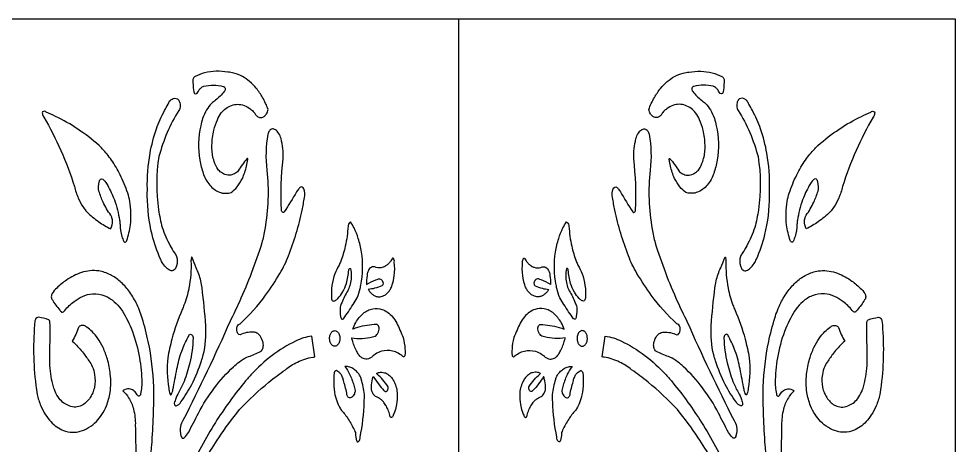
# Model space of a CAD drawing. Header units: millimetres. Extents: x 0 to 990, y 0 to 2000.
# Drawn here: x 368 to 990, y 1716 to 2000 of the extents above; entities that cross this region are included whole.
import ezdxf

# ---------------------------------------------------------------- set-up
doc = ezdxf.new("R2010")
doc.units = ezdxf.units.MM
doc.layers.add('Default', color=70, linetype='Continuous')

msp = doc.modelspace()

# ---------------------------------------------------------------- linework, layer by layer
at = {"layer": 'Default'}
msp.add_line((660, 2000), (660, 0), dxfattribs=at)
msp.add_lwpolyline([(330, 2000), (660, 2000), (990, 2000), (990, 0), (660, 0), (330, 0), (0, 0), (0, 2000)], close=True, dxfattribs=at)
for points in [[(519.98, 1906.86, 0.208498), (519.82, 1907.08, 0.36753), (519.51, 1906.96), (519.51, 1906.95, 0.04225), (513.71, 1898.81, -0.077258), (511.2, 1896.96, -0.114316), (507.77, 1896.02, -0.121112), (503.98, 1896.85, -0.08048), (501.15, 1898.91, -0.02575), (500.22, 1899.95, -0.060678), (497.74, 1905.11, -0.070555), (496.22, 1913.47, -0.020003), (496.23, 1916, -0.054357), (497.5, 1925.84, -0.047909), (499.89, 1932.85, -0.042366), (502.45, 1937.51, -0.056008), (505.46, 1940.31, -0.074251), (509.2, 1942.34, -0.173138), (517.53, 1942.4, -0.07718), (521.68, 1940.13, -0.016658), (522.6, 1939.37, -0.085142), (524.64, 1937.13, 0.041351), (525.38, 1936.03, 0.095634), (526.81, 1934.78, 0.154206), (528.89, 1934.26, 0.137398), (530.93, 1935.04, 0.089836), (532.44, 1936.73, 0.08027), (533.59, 1939.64, 0.041908), (529.88, 1947.63, 0.0439), (525.66, 1953.8, 0.04555), (521.28, 1958.28, 0.052164), (516.47, 1961.61, 0.065202), (510.8, 1963.85, 0.046837), (506.81, 1964.47, 0.114667), (491.39, 1963.96, 0.043944), (485.17, 1961.68, 0.128595), (484.21, 1960.87, 0.110984), (483.51, 1959.02, 0.122829), (483.73, 1956.61, 0.074859), (484.29, 1951.35, 0.01741), (484.6, 1950.29, 0.322106), (486.07, 1950.23, 0.071401), (486.47, 1950.58, -0.070492), (488.08, 1953.09, -0.077236), (489.84, 1954.62, -0.045111), (490.83, 1955.12, -0.119206), (503.63, 1955.05, -0.216725), (504.4, 1954.77, -0.130049), (504.91, 1953.84, -0.164031), (504.79, 1952.16, -0.123239), (504.37, 1951.55, -0.043617), (498.65, 1945.82, -0.021192), (495.91, 1943.7, 0.059081), (492.67, 1939.5, 0.053744), (490.02, 1933.64, 0.034691), (488.83, 1928.87, 0.098165), (488.15, 1905.98, 0.044379), (490.45, 1897.03, 0.008495), (491.01, 1895.51, 0.05004), (493.51, 1891.04, 0.052586), (496.24, 1887.86, 0.062146), (499.32, 1885.55, 0.080769), (503.07, 1884.13, 0.128398), (508.98, 1884.47, 0.061052), (512.9, 1888.26, 0.055018), (516.42, 1893.87, 0.054637), (519.23, 1901.96, 0.025468), (520.01, 1906.39, 0.148135)], [(800.02, 1906.86, -0.208498), (800.18, 1907.08, -0.36753), (800.49, 1906.96), (800.49, 1906.95, -0.04225), (806.29, 1898.81, 0.077258), (808.8, 1896.96, 0.114316), (812.23, 1896.02, 0.121112), (816.02, 1896.85, 0.08048), (818.85, 1898.91, 0.02575), (819.78, 1899.95, 0.060678), (822.26, 1905.11, 0.070555), (823.78, 1913.47, 0.020003), (823.77, 1916, 0.054357), (822.5, 1925.84, 0.047909), (820.11, 1932.85, 0.042366), (817.55, 1937.51, 0.056008), (814.54, 1940.31, 0.074251), (810.8, 1942.34, 0.173138), (802.47, 1942.4, 0.07718), (798.32, 1940.13, 0.016658), (797.4, 1939.37, 0.085142), (795.36, 1937.13, -0.041351), (794.62, 1936.03, -0.095634), (793.19, 1934.78, -0.154206), (791.11, 1934.26, -0.137398), (789.07, 1935.04, -0.089836), (787.56, 1936.73, -0.08027), (786.41, 1939.64, -0.041908), (790.12, 1947.63, -0.0439), (794.34, 1953.8, -0.04555), (798.72, 1958.28, -0.052164), (803.53, 1961.61, -0.065202), (809.2, 1963.85, -0.046837), (813.19, 1964.47, -0.114667), (828.61, 1963.96, -0.043944), (834.83, 1961.68, -0.128595), (835.79, 1960.87, -0.110984), (836.49, 1959.02, -0.122829), (836.27, 1956.61, -0.074859), (835.71, 1951.35, -0.01741), (835.4, 1950.29, -0.322106), (833.93, 1950.23, -0.071401), (833.53, 1950.58, 0.070492), (831.92, 1953.09, 0.077236), (830.16, 1954.62, 0.045111), (829.17, 1955.12, 0.119206), (816.37, 1955.05, 0.216725), (815.6, 1954.77, 0.130049), (815.09, 1953.84, 0.164031), (815.21, 1952.16, 0.123239), (815.63, 1951.55, 0.043617), (821.35, 1945.82, 0.021192), (824.09, 1943.7, -0.059081), (827.33, 1939.5, -0.053744), (829.98, 1933.64, -0.034691), (831.17, 1928.87, -0.098165), (831.85, 1905.98, -0.044379), (829.55, 1897.03, -0.008495), (828.99, 1895.51, -0.05004), (826.49, 1891.04, -0.052586), (823.76, 1887.86, -0.062146), (820.68, 1885.55, -0.080769), (816.93, 1884.13, -0.128398), (811.02, 1884.47, -0.061052), (807.1, 1888.26, -0.055018), (803.58, 1893.87, -0.054637), (800.77, 1901.96, -0.025468), (799.99, 1906.39, -0.148135)], [(474.29, 1939.06, 0.042228), (466.47, 1924.35, 0.0357), (461.02, 1908.41, 0.077853), (460.76, 1872.94, 0.028274), (463.18, 1861.22, 0.038927), (468.53, 1849.08, 0.018146), (471.28, 1844.36, -0.093588), (472.65, 1841.93, -0.155987), (472.74, 1835.71, -0.083349), (471.7, 1833.52, -0.122468), (470.39, 1832.61, -0.228938), (468.03, 1832.86, -0.03188), (466.62, 1833.82, -0.078696), (463.56, 1837.29, -0.0399), (462.07, 1840.13, -0.044591), (456.46, 1856.46, -0.057944), (453.3, 1882.25, -0.009798), (453.35, 1886.74, -0.051967), (455.13, 1910.58, -0.040729), (459.37, 1926.71, -0.038539), (464.71, 1938.98, -0.015328), (467.06, 1943.09, -0.086025), (468.29, 1945.35, -0.097769), (469.72, 1946.62, -0.264963), (473.25, 1946.68, -0.042258), (473.89, 1946.26, -0.108871), (474.95, 1944.18, -0.142259), (474.86, 1940.31, -0.067376), (474.29, 1939.06)], [(845.71, 1939.06, -0.042228), (853.53, 1924.35, -0.0357), (858.98, 1908.41, -0.077853), (859.24, 1872.94, -0.028274), (856.82, 1861.22, -0.038927), (851.47, 1849.08, -0.018146), (848.72, 1844.36, 0.093588), (847.35, 1841.93, 0.155987), (847.26, 1835.71, 0.083349), (848.3, 1833.52, 0.122468), (849.61, 1832.61, 0.228938), (851.97, 1832.86, 0.03188), (853.38, 1833.82, 0.078696), (856.44, 1837.29, 0.0399), (857.93, 1840.13, 0.044591), (863.54, 1856.46, 0.057944), (866.7, 1882.25, 0.009798), (866.65, 1886.74, 0.051967), (864.87, 1910.58, 0.040729), (860.63, 1926.71, 0.038539), (855.29, 1938.98, 0.015328), (852.94, 1943.09, 0.086025), (851.71, 1945.35, 0.097769), (850.28, 1946.62, 0.264963), (846.75, 1946.68, 0.042258), (846.11, 1946.26, 0.108871), (845.05, 1944.18, 0.142259), (845.14, 1940.31, 0.067376), (845.71, 1939.06)], [(383.58, 1938.13, 0.127641), (383.85, 1935.75, 0.107775), (384.51, 1934.66, -0.029262), (395.88, 1912.43, -0.02625), (404.87, 1888.57, 0.046783), (407.44, 1880.69, 0.04945), (410.82, 1874.54, 0.031493), (413.09, 1871.62, 0.038894), (420.99, 1865.04, 0.040795), (428.94, 1860.29, 0.087798), (429.98, 1862.89, 0.125501), (429.81, 1867.55, 0.07175), (429, 1869.38, -0.047256), (423.98, 1878.02, -0.031112), (421.15, 1885.36, -0.108967), (421.33, 1891.5, -0.045449), (421.62, 1892.46, -0.133111), (422.22, 1893.29, -0.350641), (423.68, 1893.31, -0.076948), (426.24, 1890.37, -0.02312), (426.96, 1889.1, -0.043577), (431.39, 1879.6, -0.048044), (434.83, 1866.04, -0.00935), (435.21, 1863.17, 0.064899), (436.42, 1855.31, 0.034881), (437.66, 1851.89, 0.151927), (438.15, 1851.44, 0.285723), (439.06, 1851.59, 0.14193), (439.58, 1852.51), (439.59, 1852.53, 0.054609), (442.04, 1862.9, 0.075751), (441.62, 1878.55, 0.030265), (440.29, 1884.07, 0.035941), (435.27, 1896.24, 0.037103), (429.48, 1906.04, 0.038195), (423.36, 1913.59, 0.013166), (421.24, 1915.72, 0.03267), (407.13, 1926.58, 0.035473), (392.34, 1935.09, 0.015343), (386.03, 1937.91, 0.138862), (385.03, 1938.44, 0.195223)], [(936.42, 1938.13, -0.127641), (936.15, 1935.75, -0.107775), (935.49, 1934.66, 0.029262), (924.12, 1912.43, 0.02625), (915.13, 1888.57, -0.046783), (912.56, 1880.69, -0.04945), (909.18, 1874.54, -0.031493), (906.91, 1871.62, -0.038894), (899.01, 1865.04, -0.040795), (891.06, 1860.29, -0.087798), (890.02, 1862.89, -0.125501), (890.19, 1867.55, -0.07175), (891, 1869.38, 0.047256), (896.02, 1878.02, 0.031112), (898.85, 1885.36, 0.108967), (898.67, 1891.5, 0.045449), (898.38, 1892.46, 0.133111), (897.78, 1893.29, 0.350641), (896.32, 1893.31, 0.076948), (893.76, 1890.37, 0.02312), (893.04, 1889.1, 0.043577), (888.61, 1879.6, 0.048044), (885.17, 1866.04, 0.00935), (884.79, 1863.17, -0.064899), (883.58, 1855.31, -0.034881), (882.34, 1851.89, -0.151927), (881.85, 1851.44, -0.285723), (880.94, 1851.59, -0.14193), (880.42, 1852.51), (880.41, 1852.53, -0.054609), (877.96, 1862.9, -0.075751), (878.38, 1878.55, -0.030265), (879.71, 1884.07, -0.035941), (884.73, 1896.24, -0.037103), (890.52, 1906.04, -0.038195), (896.64, 1913.59, -0.013166), (898.76, 1915.72, -0.03267), (912.87, 1926.58, -0.035473), (927.66, 1935.09, -0.015343), (933.97, 1937.91, -0.138862), (934.97, 1938.44, -0.195223)], [(543.56, 1871.09, -0.243533), (542.6, 1871.8, -0.111138), (542.32, 1872.93, -0.038769), (543.55, 1906.88, 0.075557), (542.1, 1920.27, 0.094307), (540.51, 1924, 0.111566), (538.41, 1926.1, 0.119657), (536.34, 1926.81, 0.175837), (534.37, 1925.5, 0.09775), (533.32, 1923.15, 0.076454), (532.76, 1899.42, -0.069587), (531.34, 1860.1, -0.017585), (529.4, 1850.99, -0.030097), (514.45, 1811.83, -0.011162), (508.27, 1798.92, -0.014865), (476.95, 1732.88, 0.10592), (475.28, 1729.01, 0.134048), (475.66, 1722.76, 0.083699), (476.15, 1721.64, 0.246202), (477.02, 1721.08, 0.20151), (477.82, 1721.42, 0.079525), (480.56, 1725.02, 0.016244), (487.22, 1737.76, -0.040676), (497.98, 1754.72, -0.047048), (510.52, 1768.59, -0.024605), (514.42, 1771.94, -0.057326), (519.5, 1775.01, 0.035926), (527.56, 1778.36, 0.170749), (529.17, 1779.31, 0.137353), (530.34, 1782.24, 0.125801), (529.95, 1785.44, 0.096526), (528.19, 1789.09, 0.114335), (525.98, 1791.05, 0.133814), (523.6, 1791.64, 0.134258), (514.95, 1789.81), (514.93, 1789.8, -0.190917), (513.53, 1790.64, -0.149313), (512.66, 1793.35, -0.140737), (513.24, 1795.85, -0.154367), (514.29, 1796.92, -0.099389), (514.93, 1797.11, 0.046473), (531.91, 1816.18, 0.026564), (541.43, 1830.72, 0.051568), (547.02, 1842.4, 0.043166), (556.12, 1872.74, 0.010743), (557.67, 1881.07, 0.14346), (557.31, 1886.92, 0.20095), (556.25, 1888.07, 0.285314), (554.65, 1887.79, 0.077767), (554.14, 1887.17, 0.058308), (552.43, 1884.93, -0.011556), (544.28, 1871.6, -0.242676)], [(776.44, 1871.09, 0.243533), (777.4, 1871.8, 0.111138), (777.68, 1872.93, 0.038769), (776.45, 1906.88, -0.075557), (777.9, 1920.27, -0.094307), (779.49, 1924, -0.111566), (781.59, 1926.1, -0.119657), (783.66, 1926.81, -0.175837), (785.63, 1925.5, -0.09775), (786.68, 1923.15, -0.076454), (787.24, 1899.42, 0.069587), (788.66, 1860.1, 0.017585), (790.6, 1850.99, 0.030097), (805.55, 1811.83, 0.011162), (811.73, 1798.92, 0.014865), (843.05, 1732.88, -0.10592), (844.72, 1729.01, -0.134048), (844.34, 1722.76, -0.083699), (843.85, 1721.64, -0.246202), (842.98, 1721.08, -0.20151), (842.18, 1721.42, -0.079525), (839.44, 1725.02, -0.016244), (832.78, 1737.76, 0.040676), (822.02, 1754.72, 0.047048), (809.48, 1768.59, 0.024605), (805.58, 1771.94, 0.057326), (800.5, 1775.01, -0.035926), (792.44, 1778.36, -0.170749), (790.83, 1779.31, -0.137353), (789.66, 1782.24, -0.125801), (790.05, 1785.44, -0.096526), (791.81, 1789.09, -0.114335), (794.02, 1791.05, -0.133814), (796.4, 1791.64, -0.134258), (805.05, 1789.81), (805.07, 1789.8, 0.190917), (806.47, 1790.64, 0.149313), (807.34, 1793.35, 0.140737), (806.76, 1795.85, 0.154367), (805.71, 1796.92, 0.099389), (805.07, 1797.11, -0.046473), (788.09, 1816.18, -0.026564), (778.57, 1830.72, -0.051568), (772.98, 1842.4, -0.043166), (763.88, 1872.74, -0.010743), (762.33, 1881.07, -0.14346), (762.69, 1886.92, -0.20095), (763.75, 1888.07, -0.285314), (765.35, 1887.79, -0.077767), (765.86, 1887.17, -0.058308), (767.57, 1884.93, 0.011556), (775.72, 1871.6, 0.242676)], [(581.4, 1808.34, 0.059301), (581.73, 1802.01, 0.129634), (582.01, 1800.89, 0.146303), (582.49, 1800.37, 0.284082), (583.37, 1800.4, 0.0559), (583.57, 1800.56, 0.021098), (589.94, 1810.05, 0.056151), (592.62, 1814.43, 0.055762), (594.7, 1820.74, 0.016642), (595.08, 1822.9, 0.087152), (595.56, 1844.89, 0.040744), (593.43, 1853.96, 0.038364), (590.62, 1860.9, 0.027395), (588.36, 1864.89, 0.111962), (587.46, 1864.15, 0.099912), (586.71, 1862.52, 0.023215), (586.61, 1862.02, -0.042026), (584.8, 1848.82, -0.037167), (581.8, 1838.85, -0.011237), (580.7, 1836.17, 0.051946), (577.89, 1830.45, 0.052655), (575.97, 1822.65, 0.050311), (575.68, 1814.33, 0.118819), (575.97, 1813.12, 0.128952), (576.48, 1812.52, 0.242246), (577.36, 1812.38, 0.114074), (579.16, 1813.33, 0.042947), (579.88, 1814.08, 0.057244), (582.99, 1818.28, 0.052043), (585.5, 1824.02, 0.060726), (587.11, 1832.84), (587.14, 1833.37, -0.15717), (587.5, 1833.89, -0.3395), (588.23, 1833.88), (588.26, 1833.86, -0.101759), (588.33, 1824.6, -0.054704), (587.09, 1820.56, -0.023374), (586.4, 1819.16, 0.044094), (582.44, 1811.21, 0.013474)], [(738.6, 1808.34, -0.059301), (738.27, 1802.01, -0.129634), (737.99, 1800.89, -0.146303), (737.51, 1800.37, -0.284082), (736.63, 1800.4, -0.0559), (736.43, 1800.56, -0.021098), (730.06, 1810.05, -0.056151), (727.38, 1814.43, -0.055762), (725.3, 1820.74, -0.016642), (724.92, 1822.9, -0.087152), (724.44, 1844.89, -0.040744), (726.57, 1853.96, -0.038364), (729.38, 1860.9, -0.027395), (731.64, 1864.89, -0.111962), (732.54, 1864.15, -0.099912), (733.29, 1862.52, -0.023215), (733.39, 1862.02, 0.042026), (735.2, 1848.82, 0.037167), (738.2, 1838.85, 0.011237), (739.3, 1836.17, -0.051946), (742.11, 1830.45, -0.052655), (744.03, 1822.65, -0.050311), (744.32, 1814.33, -0.118819), (744.03, 1813.12, -0.128952), (743.52, 1812.52, -0.242246), (742.64, 1812.38, -0.114074), (740.84, 1813.33, -0.042947), (740.12, 1814.08, -0.057244), (737.01, 1818.28, -0.052043), (734.5, 1824.02, -0.060726), (732.89, 1832.84), (732.86, 1833.37, 0.15717), (732.5, 1833.89, 0.3395), (731.77, 1833.88), (731.74, 1833.86, 0.101759), (731.67, 1824.6, 0.054704), (732.91, 1820.56, 0.023374), (733.6, 1819.16, -0.044094), (737.56, 1811.21, -0.013474)], [(482.72, 1841.5, 0.062099), (482.31, 1839.02, -0.058717), (480.87, 1820.79, -0.042975), (477.65, 1809.52, -0.019661), (476.48, 1806.71, 0.036738), (469.62, 1787.01, 0.020311), (466.85, 1774.63, 0.067461), (467.55, 1754.44, 0.071441), (468.41, 1750.48, 0.204422), (468.69, 1750.05, 0.332451), (469.15, 1750.09, 0.093775), (470.31, 1753.42), (470.31, 1753.42, 0.001396), (472.96, 1767.2, -0.041307), (476.12, 1778.9, -0.042826), (480.46, 1788.43, 0.127992), (480.62, 1788.82, -0.124695), (481.17, 1789.82, -0.190262), (481.99, 1790.26, -0.207259), (482.96, 1789.89, -0.126378), (483.61, 1788.72, -0.07346), (483.73, 1787.65, -0.045204), (481.49, 1771.15, -0.03964), (477.69, 1758.94, -0.028875), (474.29, 1751.63, 0.065745), (471.94, 1746.86, 0.017913), (471.46, 1745.24, 0.21289), (471.39, 1743.4, 0.143884), (471.82, 1742.81, 0.205174), (472.39, 1742.65, 0.131636), (474.31, 1743.59, 0.080588), (475.62, 1745.21, 0.039067), (482.79, 1756.8, 0.039967), (489.28, 1772.51, 0.008907), (490.47, 1776.45, 0.077599), (492.08, 1795.9, 0.017823), (489.62, 1821.03, 0.053075), (487.55, 1830.15, 0.030637), (485.8, 1834.42, -0.014279), (483.04, 1841.18, 0.274412), (482.93, 1841.51, 0.373329)], [(837.28, 1841.5, -0.062099), (837.69, 1839.02, 0.058717), (839.13, 1820.79, 0.042975), (842.35, 1809.52, 0.019661), (843.52, 1806.71, -0.036738), (850.38, 1787.01, -0.020311), (853.15, 1774.63, -0.067461), (852.45, 1754.44, -0.071441), (851.59, 1750.48, -0.204422), (851.31, 1750.05, -0.332451), (850.85, 1750.09, -0.093775), (849.69, 1753.42), (849.69, 1753.42, -0.001396), (847.04, 1767.2, 0.041307), (843.88, 1778.9, 0.042826), (839.54, 1788.43, -0.127992), (839.38, 1788.82, 0.124695), (838.83, 1789.82, 0.190262), (838.01, 1790.26, 0.207259), (837.04, 1789.89, 0.126378), (836.39, 1788.72, 0.07346), (836.27, 1787.65, 0.045204), (838.51, 1771.15, 0.03964), (842.31, 1758.94, 0.028875), (845.71, 1751.63, -0.065745), (848.06, 1746.86, -0.017913), (848.54, 1745.24, -0.21289), (848.61, 1743.4, -0.143884), (848.18, 1742.81, -0.205174), (847.61, 1742.65, -0.131636), (845.69, 1743.59, -0.080588), (844.38, 1745.21, -0.039067), (837.21, 1756.8, -0.039967), (830.72, 1772.51, -0.008907), (829.53, 1776.45, -0.077599), (827.92, 1795.9, -0.017823), (830.38, 1821.03, -0.053075), (832.45, 1830.15, -0.030637), (834.2, 1834.42, 0.014279), (836.96, 1841.18, -0.274412), (837.07, 1841.51, -0.373329)], [(616.16, 1840.88, -0.042274), (614.75, 1838.61, -0.043759), (613.26, 1836.94, -0.05025), (611.62, 1835.65, -0.063485), (609.65, 1834.73, -0.146599), (605.29, 1834.62, 0.082886), (604.31, 1835.06, 0.153843), (602.54, 1834.98, 0.082617), (601.47, 1834.35, 0.066124), (600.55, 1833.32, 0.059251), (599.78, 1831.79, 0.069526), (599.25, 1829.24, 0.038175), (598.84, 1823.4, -0.033157), (605.15, 1826.36, -0.009358), (606.82, 1826.98, -0.180546), (608.11, 1826.91, -0.097586), (608.93, 1826.32, -0.073966), (609.57, 1825.36, -0.02403), (609.75, 1824.93, -0.156047), (609.76, 1823.39, -0.086843), (609.49, 1822.83, -0.102862), (609.16, 1822.51, -0.045505), (604.27, 1820.78, -0.040013), (600.05, 1820.05, 0.042845), (601.31, 1818.27, 0.049742), (602.76, 1816.85, 0.057376), (604.35, 1815.83, 0.079138), (606.41, 1815.19, 0.116474), (609.46, 1815.47, 0.069917), (611.45, 1816.49, 0.058592), (613.26, 1818.13, 0.049019), (614.79, 1820.32, 0.04249), (615.99, 1823, 0.043857), (617.32, 1829.1, 0.060077), (617.38, 1838.18, 0.102203), (617.28, 1839.53, 0.084954), (616.94, 1840.28, 0.099489), (616.5, 1840.72, 0.080136)], [(703.84, 1840.88, 0.042274), (705.25, 1838.61, 0.043759), (706.74, 1836.94, 0.05025), (708.38, 1835.65, 0.063485), (710.35, 1834.73, 0.146599), (714.71, 1834.62, -0.082886), (715.69, 1835.06, -0.153843), (717.46, 1834.98, -0.082617), (718.53, 1834.35, -0.066124), (719.45, 1833.32, -0.059251), (720.22, 1831.79, -0.069526), (720.75, 1829.24, -0.038175), (721.16, 1823.4, 0.033157), (714.85, 1826.36, 0.009358), (713.18, 1826.98, 0.180546), (711.89, 1826.91, 0.097586), (711.07, 1826.32, 0.073966), (710.43, 1825.36, 0.02403), (710.25, 1824.93, 0.156047), (710.24, 1823.39, 0.086843), (710.51, 1822.83, 0.102862), (710.84, 1822.51, 0.045505), (715.73, 1820.78, 0.040013), (719.95, 1820.05, -0.042845), (718.69, 1818.27, -0.049742), (717.24, 1816.85, -0.057376), (715.65, 1815.83, -0.079138), (713.59, 1815.19, -0.116474), (710.54, 1815.47, -0.069917), (708.55, 1816.49, -0.058592), (706.74, 1818.13, -0.049019), (705.21, 1820.32, -0.04249), (704.01, 1823, -0.043857), (702.68, 1829.1, -0.060077), (702.62, 1838.18, -0.102203), (702.72, 1839.53, -0.084954), (703.06, 1840.28, -0.099489), (703.5, 1840.72, -0.080136)], [(604.67, 1788.95, 0.087205), (605.85, 1790.04, 0.07444), (606.82, 1791.87, 0.049385), (607.24, 1793.59, 0.109445), (607.05, 1795.25, 0.100975), (606.54, 1796.16, 0.11954), (605.93, 1796.62, 0.05858), (605.65, 1796.7, 0.066722), (593.02, 1794.7, 0.016938), (589.75, 1793.6, -0.041562), (591.79, 1798, -0.042999), (594.09, 1801.37, -0.050025), (596.74, 1804.07, -0.057922), (599.67, 1806, -0.072533), (603.14, 1807.18, -0.126272), (609.15, 1806.74, -0.071044), (612.84, 1804.85, -0.05933), (616.18, 1801.77, -0.049513), (618.99, 1797.67, -0.040556), (621.06, 1793.01, -0.049824), (623.14, 1788.01, -0.058704), (624.45, 1780.41, -0.029988), (624.43, 1776.31, -0.10759), (624.18, 1775.68, -0.163259), (623.75, 1775.33, -0.241283), (623.12, 1775.41, 0.052471), (619.95, 1777.59, 0.065556), (616.21, 1779.06, 0.130767), (608.9, 1778.91, 0.067287), (604.82, 1777.08, 0.020646), (603.53, 1776.2, -0.071325), (601.92, 1774.75, -0.08508), (600.13, 1773.93, -0.157414), (596.87, 1774.13, -0.083584), (594.92, 1775.33, -0.066477), (593.25, 1777.29, -0.029633), (592.59, 1778.45, -0.041584), (589.72, 1785.52, -0.012045), (589.06, 1787.85, 0.092926), (602.89, 1788.48, 0.011755)], [(715.33, 1788.95, -0.087205), (714.15, 1790.04, -0.07444), (713.18, 1791.87, -0.049385), (712.76, 1793.59, -0.109445), (712.95, 1795.25, -0.100975), (713.46, 1796.16, -0.11954), (714.07, 1796.62, -0.05858), (714.35, 1796.7, -0.066722), (726.98, 1794.7, -0.016938), (730.25, 1793.6, 0.041562), (728.21, 1798, 0.042999), (725.91, 1801.37, 0.050025), (723.26, 1804.07, 0.057922), (720.33, 1806, 0.072533), (716.86, 1807.18, 0.126272), (710.85, 1806.74, 0.071044), (707.16, 1804.85, 0.05933), (703.82, 1801.77, 0.049513), (701.01, 1797.67, 0.040556), (698.94, 1793.01, 0.049824), (696.86, 1788.01, 0.058704), (695.55, 1780.41, 0.029988), (695.57, 1776.31, 0.10759), (695.82, 1775.68, 0.163259), (696.25, 1775.33, 0.241283), (696.88, 1775.41, -0.052471), (700.05, 1777.59, -0.065556), (703.79, 1779.06, -0.130767), (711.1, 1778.91, -0.067287), (715.18, 1777.08, -0.020646), (716.47, 1776.2, 0.071325), (718.08, 1774.75, 0.08508), (719.87, 1773.93, 0.157414), (723.13, 1774.13, 0.083584), (725.08, 1775.33, 0.066477), (726.75, 1777.29, 0.029633), (727.41, 1778.45, 0.041584), (730.28, 1785.52, 0.012045), (730.94, 1787.85, -0.092926), (717.11, 1788.48, -0.011755)], [(387.76, 1799.88, 0.050643), (380.98, 1801.54, 0.183474), (379.8, 1801.17, 0.108258), (378.99, 1800.13, 0.053593), (378.68, 1799.23, 0.053832), (379.22, 1756.27, 0.007788), (380.04, 1750.27, 0.04212), (382.56, 1742.67, 0.043776), (385.76, 1736.64, 0.045668), (389.26, 1732.13, 0.053235), (393.24, 1728.65, 0.061136), (397.57, 1726.31, 0.09046), (403.63, 1725.08, 0.074197), (408.7, 1725.75, 0.071229), (414.31, 1728.18, 0.060254), (419.46, 1732.35, 0.04456), (423.08, 1736.81, 0.050942), (426.16, 1742.69, 0.055628), (428.53, 1751.53, 0.067208), (428.72, 1763.65, 0.044006), (426.77, 1773.7, 0.041511), (423.88, 1781.42, 0.043228), (420.37, 1787.5, 0.044967), (416.61, 1792.02, 0.04218), (413.17, 1794.95, 0.108218), (411.16, 1795.95, 0.130052), (408.8, 1795.91, 0.155616), (407.98, 1795.33, 0.062901), (407.66, 1794.75, -0.035668), (403.47, 1785.55, -0.046562), (410.23, 1778.49, -0.029194), (414.44, 1772.46, -0.067053), (416.7, 1768.85, -0.065882), (418.3, 1763.4, -0.088801), (418.12, 1755.01, -0.048182), (417.01, 1751.27, -0.054796), (414.78, 1747.36, -0.058503), (412.33, 1744.65, -0.069864), (409.55, 1742.81, -0.100632), (405.82, 1741.83, -0.117379), (401.32, 1742.69, -0.019282), (400.55, 1743.08, -0.084574), (397.04, 1745.14, -0.067322), (394.02, 1748.54, -0.059629), (391.53, 1753.55, -0.021444), (390.99, 1755.25, -0.051697), (388.6, 1769.37, -0.022202), (388.47, 1775.77, 0.00436), (388.76, 1794.58, 0.053554), (388.48, 1798.88, 0.133914), (388.12, 1799.62, 0.124891)], [(932.24, 1799.88, -0.050643), (939.02, 1801.54, -0.183474), (940.2, 1801.17, -0.108258), (941.01, 1800.13, -0.053593), (941.32, 1799.23, -0.053832), (940.78, 1756.27, -0.007788), (939.96, 1750.27, -0.04212), (937.44, 1742.67, -0.043776), (934.24, 1736.64, -0.045668), (930.74, 1732.13, -0.053235), (926.76, 1728.65, -0.061136), (922.43, 1726.31, -0.09046), (916.37, 1725.08, -0.074197), (911.3, 1725.75, -0.071229), (905.69, 1728.18, -0.060254), (900.54, 1732.35, -0.04456), (896.92, 1736.81, -0.050942), (893.84, 1742.69, -0.055628), (891.47, 1751.53, -0.067208), (891.28, 1763.65, -0.044006), (893.23, 1773.7, -0.041511), (896.12, 1781.42, -0.043228), (899.63, 1787.5, -0.044967), (903.39, 1792.02, -0.04218), (906.83, 1794.95, -0.108218), (908.84, 1795.95, -0.130052), (911.2, 1795.91, -0.155616), (912.02, 1795.33, -0.062901), (912.34, 1794.75, 0.035668), (916.53, 1785.55, 0.046562), (909.77, 1778.49, 0.029194), (905.56, 1772.46, 0.067053), (903.3, 1768.85, 0.065882), (901.7, 1763.4, 0.088801), (901.88, 1755.01, 0.048182), (902.99, 1751.27, 0.054796), (905.22, 1747.36, 0.058503), (907.67, 1744.65, 0.069864), (910.45, 1742.81, 0.100632), (914.18, 1741.83, 0.117379), (918.68, 1742.69, 0.019282), (919.45, 1743.08, 0.084574), (922.96, 1745.14, 0.067322), (925.98, 1748.54, 0.059629), (928.47, 1753.55, 0.021444), (929.01, 1755.25, 0.051697), (931.4, 1769.37, 0.022202), (931.53, 1775.77, -0.00436), (931.24, 1794.58, -0.053554), (931.52, 1798.88, -0.133914), (931.88, 1799.62, -0.124891)], [(580.22, 1791.14, -0.048968), (580.73, 1790.17, -0.049556), (581.11, 1788.84, -0.086896), (581.13, 1786.17, -0.043783), (580.83, 1785.01, -0.041114), (580.45, 1784.15, -0.047742), (579.96, 1783.43, -0.050205), (579.45, 1782.91, -0.058152), (578.89, 1782.54, -0.072815), (578.22, 1782.31, -0.119613), (577.13, 1782.38, -0.072144), (576.41, 1782.72, -0.055537), (575.82, 1783.24, -0.051055), (575.26, 1784, -0.047189), (574.79, 1785.02, -0.051512), (574.45, 1786.47, -0.073576), (574.49, 1788.73, -0.04372), (574.79, 1789.89, -0.041029), (575.16, 1790.75, -0.047622), (575.65, 1791.48, -0.050072), (576.16, 1792.01, -0.058017), (576.72, 1792.38, -0.072716), (577.39, 1792.61, -0.126686), (578.55, 1792.53, -0.071249), (579.26, 1792.16, -0.059463), (579.9, 1791.57, -0.029233)], [(739.78, 1791.14, 0.048968), (739.27, 1790.17, 0.049556), (738.89, 1788.84, 0.086896), (738.87, 1786.17, 0.043783), (739.17, 1785.01, 0.041114), (739.55, 1784.15, 0.047742), (740.04, 1783.43, 0.050205), (740.55, 1782.91, 0.058152), (741.11, 1782.54, 0.072815), (741.78, 1782.31, 0.119613), (742.87, 1782.38, 0.072144), (743.59, 1782.72, 0.055537), (744.18, 1783.24, 0.051055), (744.74, 1784, 0.047189), (745.21, 1785.02, 0.051512), (745.55, 1786.47, 0.073576), (745.51, 1788.73, 0.04372), (745.21, 1789.89, 0.041029), (744.84, 1790.75, 0.047622), (744.35, 1791.48, 0.050072), (743.84, 1792.01, 0.058017), (743.28, 1792.38, 0.072716), (742.61, 1792.61, 0.126686), (741.45, 1792.53, 0.071249), (740.74, 1792.16, 0.059463), (740.1, 1791.57, 0.029233)], [(474.31, 1682.63, 0.210641), (474.8, 1682.08, 0.296334), (475.53, 1682.27, 0.067142), (480.34, 1686.99, 0.0548), (484.24, 1693.48, -0.027758), (500.79, 1721.43, -0.022451), (514.54, 1740.16, -0.032334), (534.11, 1758.41, -0.018269), (545, 1766.69, -0.055339), (552.96, 1771.73, -0.076038), (563.27, 1775.01, -0.010128), (564.64, 1775.2), (562.54, 1789, 0.082555), (551.69, 1785.66, 0.049878), (536.24, 1776.16, 0.043252), (522.15, 1763.24, 0.014367), (517.47, 1757.81, 0.032109), (498.49, 1731.54, 0.030869), (481, 1699.29, 0.011942), (474.79, 1685.01, 0.16972), (474.21, 1684.17, 0.17462)], [(845.69, 1682.63, -0.210641), (845.2, 1682.08, -0.296334), (844.47, 1682.27, -0.067142), (839.66, 1686.99, -0.0548), (835.76, 1693.48, 0.027758), (819.21, 1721.43, 0.022451), (805.46, 1740.16, 0.032334), (785.89, 1758.41, 0.018269), (775, 1766.69, 0.055339), (767.04, 1771.73, 0.076038), (756.73, 1775.01, 0.010128), (755.36, 1775.2), (757.46, 1789, -0.082555), (768.31, 1785.66, -0.049878), (783.76, 1776.16, -0.043252), (797.85, 1763.24, -0.014367), (802.53, 1757.81, -0.032109), (821.51, 1731.54, -0.030869), (839, 1699.29, -0.011942), (845.21, 1685.01, -0.16972), (845.79, 1684.17, -0.17462)], [(583.79, 1758.7, 0.059754), (583.04, 1761.57, 0.064971), (581.87, 1763.72, 0.071934), (580.53, 1765.14, 0.071346), (579.28, 1765.88, 0.186808), (578.65, 1766.09, 0.162856), (578.04, 1765.81, 0.119487), (577.54, 1765, 0.049486), (577.42, 1764.47, 0.04087), (577.23, 1757.56, 0.055996), (577.96, 1749.89, 0.046566), (579.57, 1744.61, 0.044483), (581.54, 1740.77, 0.016338), (582.31, 1739.62, -0.038619), (586.77, 1733.83, -0.036733), (590.83, 1726.42, -0.006484), (591.48, 1724.93, 0.068717), (591.97, 1720.78, 0.042111), (592.67, 1718.74, 0.169311), (593.53, 1718.96, 0.105229), (594.16, 1719.62, 0.106081), (594.64, 1721.11, 0.040534), (594.65, 1721.79, 0.040211), (597.41, 1745.29, 0.008124), (597.51, 1750.17, 0.037237), (595.39, 1760.38, 0.008174), (594.77, 1762.43, 0.049953), (592.73, 1765.11, 0.059102), (590.38, 1767.12, 0.0685), (587.81, 1768.39, 0.091989), (584.52, 1768.87, -0.043477), (587.7, 1763.6, -0.04402), (590.44, 1756.38, -0.019013), (591.31, 1752.76, -0.079544), (590.84, 1750.6, -0.080322), (590.05, 1749.22, -0.091535), (589.14, 1748.42, -0.122865), (588.02, 1748.05, -0.187149), (587.02, 1748.24, -0.114996), (586.27, 1749.03, -0.0655), (585.92, 1749.9, 0.037717)], [(736.21, 1758.7, -0.059754), (736.96, 1761.57, -0.064971), (738.13, 1763.72, -0.071934), (739.47, 1765.14, -0.071346), (740.72, 1765.88, -0.186808), (741.35, 1766.09, -0.162856), (741.96, 1765.81, -0.119487), (742.46, 1765, -0.049486), (742.58, 1764.47, -0.04087), (742.77, 1757.56, -0.055996), (742.04, 1749.89, -0.046566), (740.43, 1744.61, -0.044483), (738.46, 1740.77, -0.016338), (737.69, 1739.62, 0.038619), (733.23, 1733.83, 0.036733), (729.17, 1726.42, 0.006484), (728.52, 1724.93, -0.068717), (728.03, 1720.78, -0.042111), (727.33, 1718.74, -0.169311), (726.47, 1718.96, -0.105229), (725.84, 1719.62, -0.106081), (725.36, 1721.11, -0.040534), (725.35, 1721.79, -0.040211), (722.59, 1745.29, -0.008124), (722.49, 1750.17, -0.037237), (724.61, 1760.38, -0.008174), (725.23, 1762.43, -0.049953), (727.27, 1765.11, -0.059102), (729.62, 1767.12, -0.0685), (732.19, 1768.39, -0.091989), (735.48, 1768.87, 0.043477), (732.3, 1763.6, 0.04402), (729.56, 1756.38, 0.019013), (728.69, 1752.76, 0.079544), (729.16, 1750.6, 0.080322), (729.95, 1749.22, 0.091535), (730.86, 1748.42, 0.122865), (731.98, 1748.05, 0.187149), (732.98, 1748.24, 0.114996), (733.73, 1749.03, 0.0655), (734.08, 1749.9, -0.037717)], [(610.51, 1752.83, 0.097325), (610.99, 1752.35, 0.142976), (611.63, 1752.14, 0.151046), (612.35, 1752.35, 0.097729), (612.88, 1752.91, 0.089214), (613.3, 1753.97, 0.088204), (613.32, 1755.31, 0.029838), (609.65, 1760.01, 0.030065), (605.98, 1763.71, 0.004456), (605.43, 1764.19, -0.070203), (607.43, 1764.89, -0.123025), (610.89, 1764.7, -0.070054), (613.04, 1763.67, -0.058983), (614.99, 1761.98, -0.049373), (616.67, 1759.7, -0.045851), (618.09, 1756.67, -0.050333), (619.15, 1752.31, -0.022464), (619.35, 1750.17, -0.049718), (618.86, 1743.64, -0.038768), (617.73, 1739.21, -0.028485), (616.63, 1736.48, -0.086847), (616.4, 1735.71, -0.102426), (616.03, 1735.22, -0.139191), (615.56, 1734.99, -0.181399), (614.94, 1735.12, -0.084152), (614.61, 1735.42, 0.038607), (613.52, 1739.22, 0.03974), (612.09, 1742.34, 0.041297), (610.47, 1744.76, 0.042529), (608.79, 1746.56, 0.04848), (606.95, 1747.93, 0.055096), (604.97, 1748.86, -0.078368), (603.94, 1749.67, -0.068105), (603.01, 1751.03, -0.066083), (602.31, 1753.13, -0.057596), (602.14, 1755.35, -0.042929), (602.98, 1760.64, -0.014245), (603.43, 1762.23, 0.028421), (606.8, 1757.19, 0.031184)], [(709.49, 1752.83, -0.097325), (709.01, 1752.35, -0.142976), (708.37, 1752.14, -0.151046), (707.65, 1752.35, -0.097729), (707.12, 1752.91, -0.089214), (706.7, 1753.97, -0.088204), (706.68, 1755.31, -0.029838), (710.35, 1760.01, -0.030065), (714.02, 1763.71, -0.004456), (714.57, 1764.19, 0.070203), (712.57, 1764.89, 0.123025), (709.11, 1764.7, 0.070054), (706.96, 1763.67, 0.058983), (705.01, 1761.98, 0.049373), (703.33, 1759.7, 0.045851), (701.91, 1756.67, 0.050333), (700.85, 1752.31, 0.022464), (700.65, 1750.17, 0.049718), (701.14, 1743.64, 0.038768), (702.27, 1739.21, 0.028485), (703.37, 1736.48, 0.086847), (703.6, 1735.71, 0.102426), (703.97, 1735.22, 0.139191), (704.44, 1734.99, 0.181399), (705.06, 1735.12, 0.084152), (705.39, 1735.42, -0.038607), (706.48, 1739.22, -0.03974), (707.91, 1742.34, -0.041297), (709.53, 1744.76, -0.042529), (711.21, 1746.56, -0.04848), (713.05, 1747.93, -0.055096), (715.03, 1748.86, 0.078368), (716.06, 1749.67, 0.068105), (716.99, 1751.03, 0.066083), (717.69, 1753.13, 0.057596), (717.86, 1755.35, 0.042929), (717.02, 1760.64, 0.014245), (716.57, 1762.23, -0.028421), (713.2, 1757.19, -0.031184)]]:
    msp.add_lwpolyline(points, format="xyb", close=True, dxfattribs=at)
for points in [[(454.48, 1705.89, 0.040761), (456.24, 1716.58, 0.023347), (457.53, 1755.26, 0.042837), (453.94, 1785.34, 0.024752), (449.93, 1800.85, 0.044212), (445.87, 1811.15, 0.046047), (441.02, 1819.05, 0.054369), (435.23, 1825.34, 0.064096), (428.73, 1829.77, 0.081219), (420.99, 1832.29, 0.119304), (409.57, 1831.24, 0.065938), (399.61, 1826.2, 0.040149), (393.2, 1820.97, 0.085823), (390.14, 1817.24, 0.034759), (389.74, 1816.51, 0.202166), (389.74, 1813.86, 0.100912), (390.21, 1813.15, 0.052577), (395.13, 1806.32, 0.012754), (396.35, 1805.02, 0.344855), (397.51, 1805.06, 0.027127), (398.41, 1806.1, -0.055023), (404.71, 1812.06, -0.050132), (410.18, 1815.43, -0.095625), (416.91, 1817.19, -0.11256), (425.05, 1815.82, -0.078619), (431.36, 1811.85, -0.051771), (435.76, 1807.06, -0.047656), (442.54, 1794.2, -0.048308), (447.72, 1776.69, -0.039698), (449.56, 1760.03, -0.065259), (448.85, 1750.61, -0.151494), (448.43, 1749.48, -0.207292), (447.76, 1749.07, -0.23381), (446.94, 1749.42, -0.087813), (446.6, 1749.99, 0.087505), (444.62, 1752.47, 0.114153), (442.2, 1753.83, 0.191815), (438.2, 1753.38, 0.047607), (437.09, 1752.65, -0.070442), (440.88, 1748.06, -0.067966), (444.08, 1740.51, -0.072392), (445.33, 1729.78, 0.001691), (445.81, 1707.88, 0.038312)], [(865.52, 1705.89, -0.040761), (863.76, 1716.58, -0.023347), (862.47, 1755.26, -0.042837), (866.06, 1785.34, -0.024752), (870.07, 1800.85, -0.044212), (874.13, 1811.15, -0.046047), (878.98, 1819.05, -0.054369), (884.77, 1825.34, -0.064096), (891.27, 1829.77, -0.081219), (899.01, 1832.29, -0.119304), (910.43, 1831.24, -0.065938), (920.39, 1826.2, -0.040149), (926.8, 1820.97, -0.085823), (929.86, 1817.24, -0.034759), (930.26, 1816.51, -0.202166), (930.26, 1813.86, -0.100912), (929.79, 1813.15, -0.052577), (924.87, 1806.32, -0.012754), (923.65, 1805.02, -0.344855), (922.49, 1805.06, -0.027127), (921.59, 1806.1, 0.055023), (915.29, 1812.06, 0.050132), (909.82, 1815.43, 0.095625), (903.09, 1817.19, 0.11256), (894.95, 1815.82, 0.078619), (888.64, 1811.85, 0.051771), (884.24, 1807.06, 0.047656), (877.46, 1794.2, 0.048308), (872.28, 1776.69, 0.039698), (870.44, 1760.03, 0.065259), (871.15, 1750.61, 0.151494), (871.57, 1749.48, 0.207292), (872.24, 1749.07, 0.23381), (873.06, 1749.42, 0.087813), (873.4, 1749.99, -0.087505), (875.38, 1752.47, -0.114153), (877.8, 1753.83, -0.191815), (881.8, 1753.38, -0.047607), (882.91, 1752.65, 0.070442), (879.12, 1748.06, 0.067966), (875.92, 1740.51, 0.072392), (874.67, 1729.78, -0.001691), (874.19, 1707.88, -0.038312)]]:
    msp.add_lwpolyline(points, format="xyb", dxfattribs=at)

doc.saveas('drawing.dxf')
